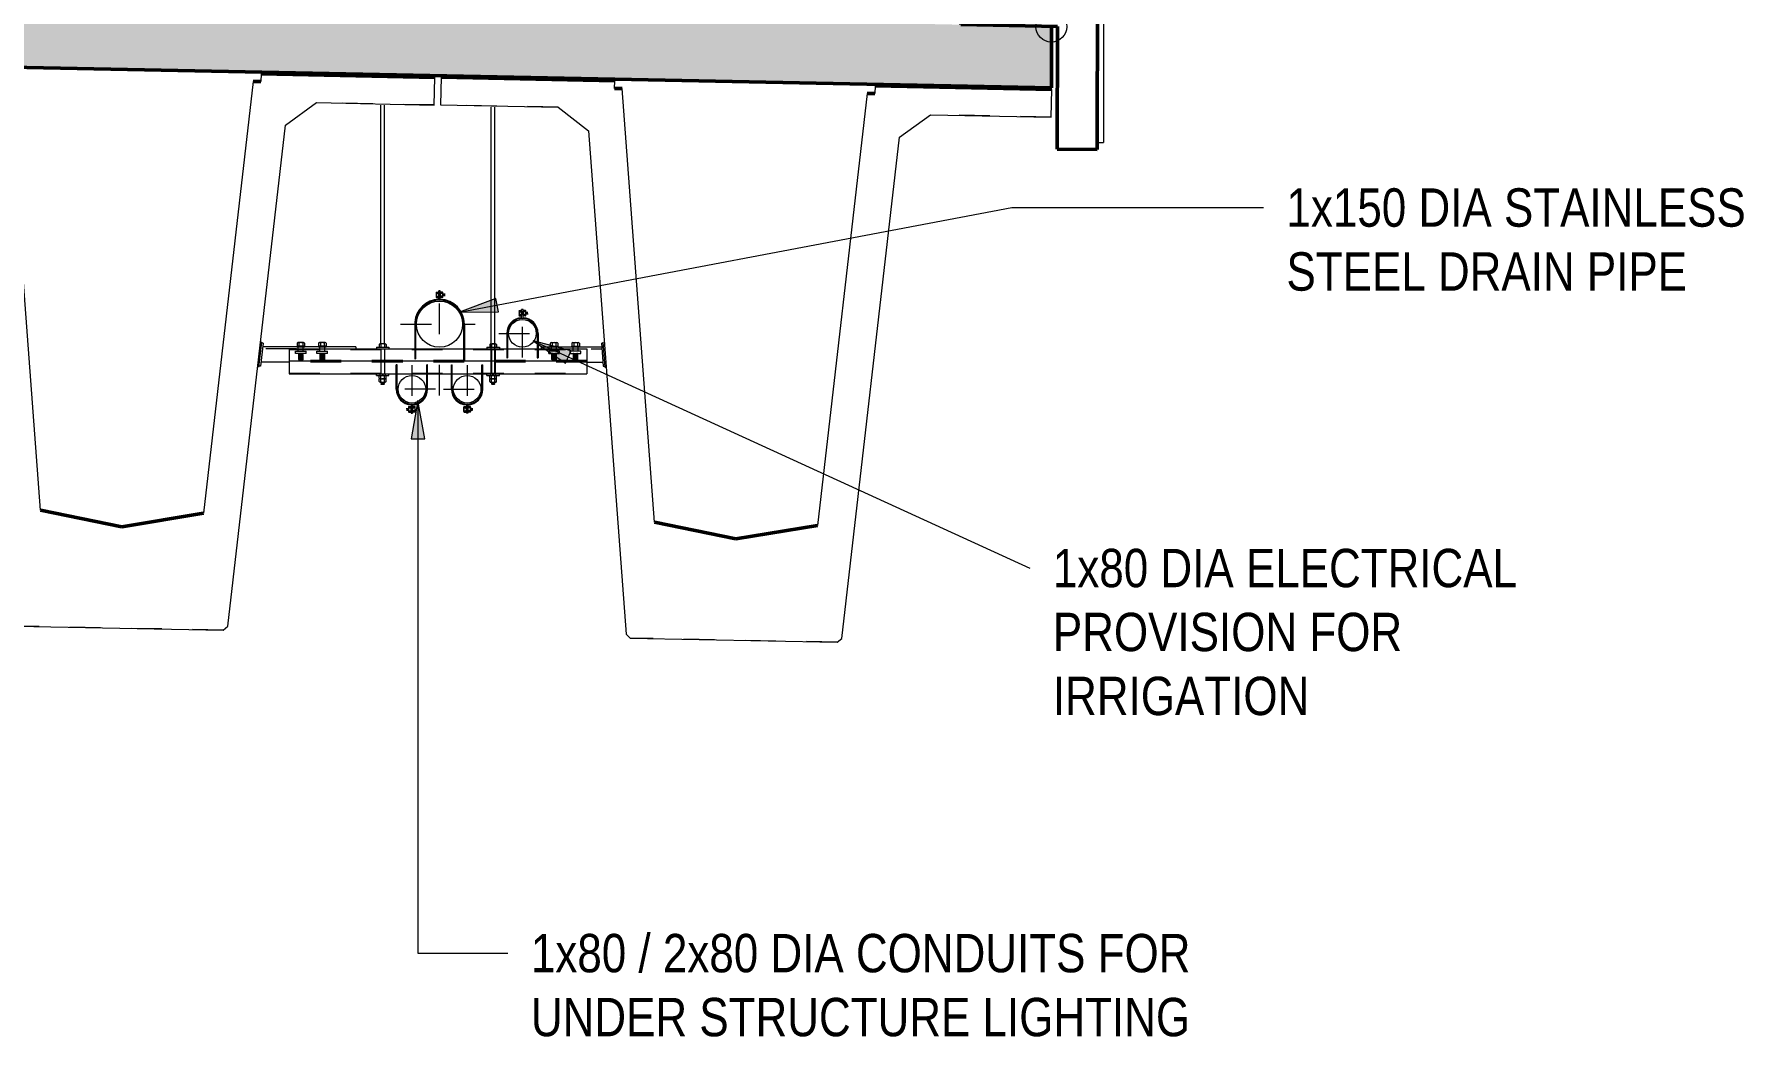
# Model space of a CAD drawing. Header units: metres. Extents: x -1215.1 to -1160.7, y 0 to 26.6.
# Drawn here: x -1185.83 to -1180.26, y 18.46 to 21.73 of the extents above; entities that cross this region are included whole.
import ezdxf

# ---------------------------------------------------------------- set-up
doc = ezdxf.new("R2010")
doc.units = ezdxf.units.M
for name, pattern in [('Hidden - Small', [0.002294, 0.0015, -0.0007938]), ('JacobsCenter', [0.015, 0.009, -0.0015, 0.003, -0.0015]), ('JacobsDash', [0.0045, 0.003, -0.0015])]:
    doc.linetypes.add(name, pattern=pattern)
for name, color, linetype, lineweight in [('A-DETL', 7, 'Continuous', 13), ('A-FLOR', 7, 'Continuous', 50), ('A-FLOR-PATT', 7, 'Continuous', 50), ('A-WALL', 7, 'Continuous', 50), ('G-ANNO-TEXT', 7, 'Continuous', 9), ('S-BEAM', 7, 'Continuous', 50), ('S-BEAM-HDLN', 7, 'JacobsDash', 18)]:
    doc.layers.add(name, color=color, linetype=linetype, lineweight=lineweight)
doc.styles.add('Arial Narrow', font='ARIALN.TTF', dxfattribs={"height": 0.125})

# ---------------------------------------------------------------- blocks, each defined once
blk = doc.blocks.new('Walls 2 - Walls 2-6845191-DRG-2873122 - SECTION 1')
at = {"layer": 'A-WALL'}
for p, q in [((-1182.8122, 23.4121), (-1182.7972, 23.4271)), ((-1182.7972, 23.427), (-1182.8122, 23.412)), ((-1182.7972, 23.4271), (-1182.3822, 23.4264)), ((-1182.7972, 23.4271), (-1182.7972, 23.427)), ((-1182.3822, 23.4263), (-1182.7972, 23.427)), ((-1182.3822, 23.4264), (-1182.3672, 23.4114)), ((-1182.3822, 23.4263), (-1182.3822, 23.4264)), ((-1182.3672, 23.4113), (-1182.3822, 23.4263)), ((-1182.8122, 23.412), (-1182.815, 21.7575)), ((-1182.8122, 23.412), (-1182.8122, 23.4121)), ((-1182.3707, 21.3504), (-1182.3672, 23.4113)), ((-1182.3672, 23.4114), (-1182.3672, 23.4113)), ((-1182.815, 21.7575), (-1182.5001, 21.7506)), ((-1182.815, 21.7575), (-1182.815, 21.7575)), ((-1182.5001, 21.7506), (-1182.5007, 21.3506)), ((-1182.5007, 21.3506), (-1182.5007, 21.3507)), ((-1182.5007, 21.3506), (-1182.3707, 21.3504))]:
    blk.add_line(p, q, dxfattribs=at)

msp = doc.modelspace()

# ---------------------------------------------------------------- hatches: boundary and pattern name
at = {"layer": 'A-FLOR-PATT', "true_color": 0xc0c0c0}
msp.add_hatch(color=9, dxfattribs=at).paths.add_polyline_path([(-1212.52, 21.4972), (-1210.711, 21.5315), (-1201.9529, 21.7107), (-1196.267, 21.825), (-1184.2354, 21.585), (-1182.52, 21.551), (-1182.52, 21.751), (-1184.7952, 21.7957), (-1184.8052, 21.796), (-1190.8794, 21.9172), (-1196.267, 22.025), (-1204.1676, 21.8656), (-1210.8116, 21.7296), (-1212.52, 21.6972)])
at = {"layer": 'G-ANNO-TEXT'}
for points in [[(-1184.4479, 20.8194), (-1184.3209, 20.821), (-1184.3292, 20.8643)], [(-1184.2076, 20.7262), (-1184.1031, 20.6541), (-1184.0847, 20.6942)], [(-1184.5832, 20.5319), (-1184.6053, 20.4069), (-1184.5612, 20.4069)]]:
    msp.add_hatch(color=256, dxfattribs=at).paths.add_polyline_path(points)

# ---------------------------------------------------------------- linework, layer by layer
at = {"layer": 'A-DETL', "color": 8, "lineweight": 18, "true_color": 0x808080}
for p in [(-1182.3472, 23.4423), (-1182.3707, 21.3731)]:
    msp.add_line(p, (-1182.3507, 21.3731), dxfattribs=at)
at = {"layer": 'A-DETL', "lineweight": 18}
for p, q in [((-1184.7045, 20.7166), (-1184.7045, 21.4943)), ((-1184.6925, 20.7166), (-1184.6925, 21.4941)), ((-1184.3445, 20.6188), (-1184.3445, 21.4881)), ((-1184.3325, 20.6188), (-1184.3325, 21.4879)), ((-1184.7043, 20.7008), (-1184.7043, 20.6188)), ((-1184.6923, 20.7008), (-1184.6923, 20.6188)), ((-1184.3443, 20.7008), (-1184.3443, 20.6188)), ((-1184.3323, 20.7008), (-1184.3323, 20.6188))]:
    msp.add_line(p, q, dxfattribs=at)
at = {"layer": 'A-DETL', "linetype": 'JacobsCenter', "lineweight": 9}
for p, q in [((-1184.5131, 20.5481), (-1184.5131, 20.9281)), ((-1184.2431, 20.6723), (-1184.2431, 20.8477)), ((-1184.6397, 20.7808), (-1184.3965, 20.7808)), ((-1184.32, 20.7508), (-1184.175, 20.7508)), ((-1184.6899, 20.7166), (-1184.707, 20.7166)), ((-1184.6031, 20.6473), (-1184.6031, 20.4718)), ((-1184.4231, 20.6473), (-1184.4231, 20.4718)), ((-1184.5262, 20.5688), (-1184.6712, 20.5688)), ((-1184.5, 20.5688), (-1184.355, 20.5688))]:
    msp.add_line(p, q, dxfattribs=at)
at = {"layer": 'A-DETL', "lineweight": 9}
for p, q in [((-1184.5242, 20.8831), (-1184.5242, 20.8764)), ((-1184.5242, 20.8831), (-1184.5242, 20.8764)), ((-1184.5242, 20.8764), (-1184.5242, 20.8697)), ((-1184.5242, 20.8764), (-1184.5242, 20.8697)), ((-1184.523, 20.8853), (-1184.5168, 20.8853)), ((-1184.523, 20.8809), (-1184.5168, 20.8809)), ((-1184.523, 20.8719), (-1184.5168, 20.8719)), ((-1184.523, 20.8674), (-1184.5168, 20.8674)), ((-1184.5106, 20.8889), (-1184.5156, 20.8889)), ((-1184.5156, 20.8617), (-1184.5156, 20.8889)), ((-1184.5156, 20.8831), (-1184.5156, 20.8764)), ((-1184.5156, 20.8764), (-1184.5156, 20.8697)), ((-1184.5106, 20.8617), (-1184.5106, 20.8889)), ((-1184.5032, 20.8853), (-1184.5094, 20.8853)), ((-1184.5032, 20.8809), (-1184.5094, 20.8809)), ((-1184.5032, 20.8719), (-1184.5094, 20.8719)), ((-1184.5032, 20.8674), (-1184.5094, 20.8674)), ((-1184.5019, 20.8764), (-1184.5019, 20.8831)), ((-1184.5014, 20.872), (-1184.5019, 20.881)), ((-1184.5019, 20.8697), (-1184.5019, 20.8764)), ((-1184.5008, 20.873), (-1184.5014, 20.88)), ((-1184.5002, 20.872), (-1184.5008, 20.881)), ((-1184.4997, 20.873), (-1184.5002, 20.88)), ((-1184.4991, 20.872), (-1184.4997, 20.881)), ((-1184.4985, 20.873), (-1184.4991, 20.88)), ((-1184.498, 20.872), (-1184.4985, 20.881)), ((-1184.4974, 20.873), (-1184.498, 20.88)), ((-1184.4974, 20.881), (-1184.4969, 20.872)), ((-1184.4969, 20.872), (-1184.4969, 20.88)), ((-1184.2542, 20.8231), (-1184.2542, 20.8164)), ((-1184.2542, 20.8231), (-1184.2542, 20.8164)), ((-1184.2542, 20.8164), (-1184.2542, 20.8097)), ((-1184.2542, 20.8164), (-1184.2542, 20.8097)), ((-1184.253, 20.8254), (-1184.2468, 20.8254)), ((-1184.253, 20.8209), (-1184.2468, 20.8209)), ((-1184.253, 20.812), (-1184.2468, 20.812)), ((-1184.253, 20.8075), (-1184.2468, 20.8075)), ((-1184.2406, 20.8289), (-1184.2456, 20.8289)), ((-1184.2456, 20.8017), (-1184.2456, 20.8289)), ((-1184.2456, 20.8231), (-1184.2456, 20.8164)), ((-1184.2456, 20.8164), (-1184.2456, 20.8097)), ((-1184.2406, 20.8017), (-1184.2406, 20.8289)), ((-1184.2332, 20.8254), (-1184.2394, 20.8254)), ((-1184.2332, 20.8209), (-1184.2394, 20.8209)), ((-1184.2332, 20.812), (-1184.2394, 20.812)), ((-1184.2332, 20.8075), (-1184.2394, 20.8075)), ((-1184.2319, 20.8164), (-1184.2319, 20.8232)), ((-1184.2314, 20.8121), (-1184.2319, 20.8211)), ((-1184.2319, 20.8097), (-1184.2319, 20.8164)), ((-1184.2308, 20.8131), (-1184.2314, 20.82)), ((-1184.2302, 20.8121), (-1184.2308, 20.8211)), ((-1184.2297, 20.8131), (-1184.2302, 20.82)), ((-1184.2291, 20.8121), (-1184.2297, 20.8211)), ((-1184.2285, 20.8131), (-1184.2291, 20.82)), ((-1184.228, 20.8121), (-1184.2285, 20.8211)), ((-1184.2274, 20.8131), (-1184.228, 20.82)), ((-1184.2274, 20.8211), (-1184.2269, 20.8121)), ((-1184.2269, 20.8121), (-1184.2269, 20.82)), ((-1184.5938, 20.7876), (-1184.5938, 20.6679)), ((-1184.5913, 20.7875), (-1184.5913, 20.6679)), ((-1184.4346, 20.7808), (-1184.4346, 20.6618)), ((-1184.4321, 20.7808), (-1184.4321, 20.6618)), ((-1184.2939, 20.7508), (-1184.2939, 20.6708)), ((-1184.2914, 20.7508), (-1184.2914, 20.6708)), ((-1184.1948, 20.7508), (-1184.1948, 20.6708)), ((-1184.1923, 20.7508), (-1184.1923, 20.6708)), ((-1184.9523, 20.7087), (-1184.9776, 20.7087)), ((-1184.9776, 20.7087), (-1184.9776, 20.7068)), ((-1184.9776, 20.7068), (-1184.9523, 20.7068)), ((-1184.9773, 20.7189), (-1184.9773, 20.7104)), ((-1184.965, 20.7206), (-1184.9742, 20.7206)), ((-1184.965, 20.7206), (-1184.9742, 20.7206)), ((-1184.965, 20.7087), (-1184.9742, 20.7087)), ((-1184.9711, 20.7189), (-1184.9711, 20.7104)), ((-1184.9557, 20.7206), (-1184.965, 20.7206)), ((-1184.9557, 20.7206), (-1184.965, 20.7206)), ((-1184.9557, 20.7087), (-1184.965, 20.7087)), ((-1184.9588, 20.7189), (-1184.9588, 20.7104)), ((-1184.9526, 20.7189), (-1184.9526, 20.7104)), ((-1184.9523, 20.7068), (-1184.9523, 20.7087)), ((-1184.8823, 20.7087), (-1184.9076, 20.7087)), ((-1184.9076, 20.7087), (-1184.9076, 20.7068)), ((-1184.9076, 20.7068), (-1184.8823, 20.7068)), ((-1184.9073, 20.7189), (-1184.9073, 20.7104)), ((-1184.895, 20.7206), (-1184.9042, 20.7206)), ((-1184.895, 20.7206), (-1184.9042, 20.7206)), ((-1184.895, 20.7087), (-1184.9042, 20.7087)), ((-1184.9011, 20.7189), (-1184.9011, 20.7104)), ((-1184.8857, 20.7206), (-1184.895, 20.7206)), ((-1184.8857, 20.7206), (-1184.895, 20.7206)), ((-1184.8857, 20.7087), (-1184.895, 20.7087)), ((-1184.8888, 20.7189), (-1184.8888, 20.7104)), ((-1184.8826, 20.7189), (-1184.8826, 20.7104)), ((-1184.8823, 20.7068), (-1184.8823, 20.7087)), ((-1184.7188, 20.7058), (-1184.6778, 20.7058)), ((-1184.7188, 20.7058), (-1184.7188, 20.7008)), ((-1184.7095, 20.715), (-1184.7095, 20.7072)), ((-1184.7067, 20.7058), (-1184.6983, 20.7058)), ((-1184.7039, 20.715), (-1184.7039, 20.7072)), ((-1184.6983, 20.7058), (-1184.6899, 20.7058)), ((-1184.6927, 20.715), (-1184.6927, 20.7072)), ((-1184.6871, 20.715), (-1184.6871, 20.7072)), ((-1184.6778, 20.7058), (-1184.6778, 20.7008)), ((-1184.3588, 20.7056), (-1184.3178, 20.7056)), ((-1184.3588, 20.7056), (-1184.3588, 20.7008)), ((-1184.3495, 20.7149), (-1184.3495, 20.7071)), ((-1184.3467, 20.7164), (-1184.3383, 20.7164)), ((-1184.3467, 20.7164), (-1184.3383, 20.7164)), ((-1184.3467, 20.7056), (-1184.3383, 20.7056)), ((-1184.3439, 20.7149), (-1184.3439, 20.7071)), ((-1184.3383, 20.7164), (-1184.3299, 20.7164)), ((-1184.3383, 20.7164), (-1184.3299, 20.7164)), ((-1184.3383, 20.7056), (-1184.3299, 20.7056)), ((-1184.3327, 20.7149), (-1184.3327, 20.7071)), ((-1184.3271, 20.7149), (-1184.3271, 20.7071)), ((-1184.3178, 20.7056), (-1184.3178, 20.7008)), ((-1184.1526, 20.7087), (-1184.1273, 20.7087)), ((-1184.1526, 20.7068), (-1184.1526, 20.7087)), ((-1184.1273, 20.7068), (-1184.1526, 20.7068)), ((-1184.1523, 20.7189), (-1184.1523, 20.7104)), ((-1184.1492, 20.7206), (-1184.14, 20.7206)), ((-1184.1492, 20.7206), (-1184.14, 20.7206)), ((-1184.1492, 20.7087), (-1184.14, 20.7087)), ((-1184.1461, 20.7189), (-1184.1461, 20.7104)), ((-1184.14, 20.7206), (-1184.1307, 20.7206)), ((-1184.14, 20.7206), (-1184.1307, 20.7206)), ((-1184.14, 20.7087), (-1184.1307, 20.7087)), ((-1184.1338, 20.7189), (-1184.1338, 20.7104)), ((-1184.1276, 20.7189), (-1184.1276, 20.7104)), ((-1184.1273, 20.7087), (-1184.1273, 20.7068)), ((-1184.0826, 20.7087), (-1184.0573, 20.7087)), ((-1184.0826, 20.7068), (-1184.0826, 20.7087)), ((-1184.0573, 20.7068), (-1184.0826, 20.7068)), ((-1184.0823, 20.7189), (-1184.0823, 20.7104)), ((-1184.0792, 20.7206), (-1184.07, 20.7206)), ((-1184.0792, 20.7206), (-1184.07, 20.7206)), ((-1184.0792, 20.7087), (-1184.07, 20.7087)), ((-1184.0761, 20.7189), (-1184.0761, 20.7104)), ((-1184.07, 20.7206), (-1184.0607, 20.7206)), ((-1184.07, 20.7206), (-1184.0607, 20.7206)), ((-1184.07, 20.7087), (-1184.0607, 20.7087)), ((-1184.0638, 20.7189), (-1184.0638, 20.7104)), ((-1184.0576, 20.7189), (-1184.0576, 20.7104)), ((-1184.0573, 20.7087), (-1184.0573, 20.7068)), ((-1184.0331, 20.6598), (-1185.0031, 20.6598)), ((-1184.6539, 20.5688), (-1184.6539, 20.6488)), ((-1184.6514, 20.5688), (-1184.6514, 20.6488)), ((-1184.5548, 20.5688), (-1184.5548, 20.6488)), ((-1184.5523, 20.5688), (-1184.5523, 20.6488)), ((-1184.4739, 20.5688), (-1184.4739, 20.6488)), ((-1184.4714, 20.5688), (-1184.4714, 20.6488)), ((-1184.3748, 20.5688), (-1184.3748, 20.6488)), ((-1184.3723, 20.5688), (-1184.3723, 20.6488)), ((-1184.7188, 20.6138), (-1184.7188, 20.6188)), ((-1184.7188, 20.6138), (-1184.6778, 20.6138)), ((-1184.7095, 20.6043), (-1184.7095, 20.6121)), ((-1184.7095, 20.5935), (-1184.7095, 20.6013)), ((-1184.7067, 20.6136), (-1184.6983, 20.6136)), ((-1184.7067, 20.6028), (-1184.6983, 20.6028)), ((-1184.7067, 20.6028), (-1184.6983, 20.6028)), ((-1184.7067, 20.592), (-1184.6983, 20.592)), ((-1184.7039, 20.6043), (-1184.7039, 20.6121)), ((-1184.7039, 20.5935), (-1184.7039, 20.6013)), ((-1184.7025, 20.592), (-1184.7038, 20.5913)), ((-1184.7038, 20.5913), (-1184.6925, 20.592)), ((-1184.7038, 20.5913), (-1184.7025, 20.5906)), ((-1184.7025, 20.5906), (-1184.7038, 20.5899)), ((-1184.7038, 20.5899), (-1184.6925, 20.5906)), ((-1184.7038, 20.5899), (-1184.7025, 20.5892)), ((-1184.7025, 20.5892), (-1184.7038, 20.5884)), ((-1184.7038, 20.5884), (-1184.6925, 20.5892)), ((-1184.7038, 20.5884), (-1184.7025, 20.5877)), ((-1184.7025, 20.5877), (-1184.7038, 20.587)), ((-1184.7038, 20.587), (-1184.6925, 20.5877)), ((-1184.7038, 20.587), (-1184.7025, 20.5863)), ((-1184.6925, 20.5863), (-1184.7038, 20.5856)), ((-1184.7038, 20.5856), (-1184.7025, 20.5863)), ((-1184.7038, 20.5856), (-1184.6938, 20.5856)), ((-1184.7025, 20.5906), (-1184.6938, 20.5913)), ((-1184.7025, 20.5892), (-1184.6938, 20.5899)), ((-1184.7025, 20.5877), (-1184.6938, 20.5884)), ((-1184.7025, 20.5863), (-1184.6938, 20.587)), ((-1184.6983, 20.6136), (-1184.6899, 20.6136)), ((-1184.6983, 20.6028), (-1184.6899, 20.6028)), ((-1184.6983, 20.6028), (-1184.6899, 20.6028)), ((-1184.6983, 20.592), (-1184.6899, 20.592)), ((-1184.6938, 20.5913), (-1184.6925, 20.592)), ((-1184.6938, 20.5913), (-1184.6925, 20.592)), ((-1184.6925, 20.5906), (-1184.6938, 20.5913)), ((-1184.6925, 20.5906), (-1184.6938, 20.5913)), ((-1184.6938, 20.5899), (-1184.6925, 20.5906)), ((-1184.6925, 20.5892), (-1184.6938, 20.5899)), ((-1184.6938, 20.5884), (-1184.6925, 20.5892)), ((-1184.6925, 20.5877), (-1184.6938, 20.5884)), ((-1184.6938, 20.587), (-1184.6925, 20.5877)), ((-1184.6938, 20.587), (-1184.6925, 20.5863)), ((-1184.6938, 20.5856), (-1184.6925, 20.5863)), ((-1184.6927, 20.6043), (-1184.6927, 20.6121)), ((-1184.6927, 20.5935), (-1184.6927, 20.6013)), ((-1184.6871, 20.6043), (-1184.6871, 20.6121)), ((-1184.6871, 20.5935), (-1184.6871, 20.6013)), ((-1184.6778, 20.6138), (-1184.6778, 20.6188)), ((-1184.3588, 20.6136), (-1184.3588, 20.6188)), ((-1184.3588, 20.6136), (-1184.3178, 20.6136)), ((-1184.3495, 20.6042), (-1184.3495, 20.612)), ((-1184.3495, 20.5934), (-1184.3495, 20.6012)), ((-1184.3467, 20.6135), (-1184.3383, 20.6135)), ((-1184.3467, 20.6027), (-1184.3383, 20.6027)), ((-1184.3467, 20.6027), (-1184.3383, 20.6027)), ((-1184.3467, 20.5919), (-1184.3383, 20.5919)), ((-1184.3439, 20.6042), (-1184.3439, 20.612)), ((-1184.3439, 20.5934), (-1184.3439, 20.6012)), ((-1184.3425, 20.5919), (-1184.3438, 20.5912)), ((-1184.3438, 20.5912), (-1184.3325, 20.5919)), ((-1184.3438, 20.5912), (-1184.3425, 20.5904)), ((-1184.3425, 20.5904), (-1184.3438, 20.5897)), ((-1184.3438, 20.5897), (-1184.3325, 20.5904)), ((-1184.3438, 20.5897), (-1184.3425, 20.589)), ((-1184.3425, 20.589), (-1184.3438, 20.5883)), ((-1184.3438, 20.5883), (-1184.3325, 20.589)), ((-1184.3438, 20.5883), (-1184.3425, 20.5876)), ((-1184.3425, 20.5876), (-1184.3438, 20.5869)), ((-1184.3438, 20.5869), (-1184.3325, 20.5876)), ((-1184.3438, 20.5869), (-1184.3425, 20.5862)), ((-1184.3325, 20.5862), (-1184.3438, 20.5855)), ((-1184.3438, 20.5855), (-1184.3425, 20.5862)), ((-1184.3438, 20.5855), (-1184.3338, 20.5855)), ((-1184.3425, 20.5904), (-1184.3338, 20.5912)), ((-1184.3425, 20.589), (-1184.3338, 20.5897)), ((-1184.3425, 20.5876), (-1184.3338, 20.5883)), ((-1184.3425, 20.5862), (-1184.3338, 20.5869)), ((-1184.3383, 20.6135), (-1184.3299, 20.6135)), ((-1184.3383, 20.6027), (-1184.3299, 20.6027)), ((-1184.3383, 20.6027), (-1184.3299, 20.6027)), ((-1184.3383, 20.5919), (-1184.3299, 20.5919)), ((-1184.3338, 20.5912), (-1184.3325, 20.5919)), ((-1184.3338, 20.5912), (-1184.3325, 20.5919)), ((-1184.3325, 20.5904), (-1184.3338, 20.5912)), ((-1184.3325, 20.5904), (-1184.3338, 20.5912)), ((-1184.3338, 20.5897), (-1184.3325, 20.5904)), ((-1184.3325, 20.589), (-1184.3338, 20.5897)), ((-1184.3338, 20.5883), (-1184.3325, 20.589)), ((-1184.3325, 20.5876), (-1184.3338, 20.5883)), ((-1184.3338, 20.5869), (-1184.3325, 20.5876)), ((-1184.3338, 20.5869), (-1184.3325, 20.5862)), ((-1184.3338, 20.5855), (-1184.3325, 20.5862)), ((-1184.3327, 20.6042), (-1184.3327, 20.612)), ((-1184.3327, 20.5934), (-1184.3327, 20.6012)), ((-1184.3271, 20.6042), (-1184.3271, 20.612)), ((-1184.3271, 20.5934), (-1184.3271, 20.6012)), ((-1184.3178, 20.6136), (-1184.3178, 20.6188)), ((-1184.6056, 20.5178), (-1184.6056, 20.4906)), ((-1184.6006, 20.5178), (-1184.6006, 20.4906)), ((-1184.4256, 20.5178), (-1184.4256, 20.4906)), ((-1184.4206, 20.5178), (-1184.4206, 20.4906)), ((-1184.6194, 20.5074), (-1184.6194, 20.4995)), ((-1184.6188, 20.4984), (-1184.6194, 20.5074)), ((-1184.6188, 20.5064), (-1184.6182, 20.4995)), ((-1184.6182, 20.5074), (-1184.6177, 20.4984)), ((-1184.6177, 20.5064), (-1184.6171, 20.4995)), ((-1184.6171, 20.5074), (-1184.6165, 20.4984)), ((-1184.6165, 20.5064), (-1184.616, 20.4995)), ((-1184.616, 20.5074), (-1184.6154, 20.4984)), ((-1184.6154, 20.5064), (-1184.6149, 20.4995)), ((-1184.6149, 20.5074), (-1184.6143, 20.4984)), ((-1184.6143, 20.5098), (-1184.6143, 20.5031)), ((-1184.6143, 20.5031), (-1184.6143, 20.4964)), ((-1184.6131, 20.512), (-1184.6068, 20.512)), ((-1184.6131, 20.5076), (-1184.6068, 20.5076)), ((-1184.6131, 20.4986), (-1184.6068, 20.4986)), ((-1184.6131, 20.4941), (-1184.6068, 20.4941)), ((-1184.6056, 20.4906), (-1184.6006, 20.4906)), ((-1184.6006, 20.5031), (-1184.6006, 20.5098)), ((-1184.6006, 20.4964), (-1184.6006, 20.5031)), ((-1184.5932, 20.512), (-1184.5994, 20.512)), ((-1184.5932, 20.5076), (-1184.5994, 20.5076)), ((-1184.5932, 20.4986), (-1184.5994, 20.4986)), ((-1184.5932, 20.4941), (-1184.5994, 20.4941)), ((-1184.592, 20.5031), (-1184.592, 20.5098)), ((-1184.592, 20.5031), (-1184.592, 20.5098)), ((-1184.592, 20.4964), (-1184.592, 20.5031)), ((-1184.592, 20.4964), (-1184.592, 20.5031)), ((-1184.4342, 20.5031), (-1184.4342, 20.5098)), ((-1184.4342, 20.5031), (-1184.4342, 20.5098)), ((-1184.4342, 20.4964), (-1184.4342, 20.5031)), ((-1184.4342, 20.4964), (-1184.4342, 20.5031)), ((-1184.433, 20.512), (-1184.4268, 20.512)), ((-1184.433, 20.5076), (-1184.4268, 20.5076)), ((-1184.433, 20.4986), (-1184.4268, 20.4986)), ((-1184.433, 20.4941), (-1184.4268, 20.4941)), ((-1184.4256, 20.5031), (-1184.4256, 20.5098)), ((-1184.4256, 20.4964), (-1184.4256, 20.5031)), ((-1184.4206, 20.4906), (-1184.4256, 20.4906)), ((-1184.4132, 20.512), (-1184.4194, 20.512)), ((-1184.4132, 20.5076), (-1184.4194, 20.5076)), ((-1184.4132, 20.4986), (-1184.4194, 20.4986)), ((-1184.4132, 20.4941), (-1184.4194, 20.4941)), ((-1184.4119, 20.5098), (-1184.4119, 20.5031)), ((-1184.4114, 20.5074), (-1184.4119, 20.4984)), ((-1184.4119, 20.5031), (-1184.4119, 20.4964)), ((-1184.4108, 20.5064), (-1184.4114, 20.4995)), ((-1184.4102, 20.5074), (-1184.4108, 20.4984)), ((-1184.4097, 20.5064), (-1184.4102, 20.4995)), ((-1184.4091, 20.5074), (-1184.4097, 20.4984)), ((-1184.4085, 20.5064), (-1184.4091, 20.4995)), ((-1184.408, 20.5074), (-1184.4085, 20.4984)), ((-1184.4074, 20.5064), (-1184.408, 20.4995)), ((-1184.4074, 20.4984), (-1184.4069, 20.5074)), ((-1184.4069, 20.5074), (-1184.4069, 20.4995))]:
    msp.add_line(p, q, dxfattribs=at)
at = {"layer": 'A-DETL'}
for p, q in [((-1185.0933, 20.7219), (-1185.1026, 20.6406)), ((-1185.0933, 20.7219), (-1185.0966, 20.7219)), ((-1185.0876, 20.7193), (-1185.0962, 20.6443)), ((-1185.0876, 20.7193), (-1185.0933, 20.7193)), ((-1184.7853, 20.7068), (-1185.089, 20.7068)), ((-1185.0031, 20.7008), (-1184.0331, 20.7008)), ((-1185.0031, 20.7008), (-1185.0031, 20.6188)), ((-1184.7853, 20.7068), (-1184.7853, 20.7008)), ((-1184.1825, 20.7068), (-1183.9847, 20.7068)), ((-1184.1825, 20.7068), (-1184.1825, 20.7008)), ((-1184.0331, 20.7008), (-1184.0331, 20.6188)), ((-1183.9857, 20.7193), (-1183.98, 20.6442)), ((-1183.9857, 20.7193), (-1183.9804, 20.7193)), ((-1183.9806, 20.7219), (-1183.9745, 20.6406)), ((-1185.0962, 20.6443), (-1185.1022, 20.6443)), ((-1185.0031, 20.6573), (-1185.0947, 20.6573)), ((-1184.6514, 20.6488), (-1184.6539, 20.6488)), ((-1184.5938, 20.6679), (-1184.5913, 20.6679)), ((-1184.5523, 20.6488), (-1184.5548, 20.6488)), ((-1184.4739, 20.6488), (-1184.4714, 20.6488)), ((-1184.4346, 20.6618), (-1184.4321, 20.6618)), ((-1184.3748, 20.6488), (-1184.3723, 20.6488)), ((-1184.2939, 20.6708), (-1184.2914, 20.6708)), ((-1184.1948, 20.6708), (-1184.1923, 20.6708)), ((-1184.0331, 20.6573), (-1183.981, 20.6573)), ((-1183.98, 20.6442), (-1183.9747, 20.6442)), ((-1183.9745, 20.6406), (-1183.9705, 20.6406)), ((-1185.0031, 20.6188), (-1184.0331, 20.6188))]:
    msp.add_line(p, q, dxfattribs=at)
at = {"layer": 'A-DETL', "linetype": 'JacobsDash'}
for p, q in [((-1184.9786, 20.7008), (-1185.0897, 20.7008)), ((-1184.0189, 20.7008), (-1183.9843, 20.7008))]:
    msp.add_line(p, q, dxfattribs=at)
at = {"layer": 'A-DETL', "linetype": 'JacobsDash', "lineweight": 9}
for p, q in [((-1185.0031, 20.6983), (-1184.0331, 20.6983)), ((-1184.0331, 20.6623), (-1185.0031, 20.6623)), ((-1184.0331, 20.6573), (-1185.0031, 20.6573)), ((-1185.0031, 20.6213), (-1184.0331, 20.6213))]:
    msp.add_line(p, q, dxfattribs=at)
at = {"layer": 'A-DETL', "linetype": 'Hidden - Small', "lineweight": 9}
for p, q in [((-1184.9825, 20.6933), (-1184.9475, 20.6933)), ((-1184.9825, 20.6853), (-1184.9825, 20.6933)), ((-1184.9475, 20.6853), (-1184.9825, 20.6853)), ((-1184.973, 20.6933), (-1184.973, 20.7068)), ((-1184.957, 20.6933), (-1184.957, 20.7068)), ((-1184.9475, 20.6853), (-1184.9475, 20.6933)), ((-1184.9125, 20.6933), (-1184.8775, 20.6933)), ((-1184.9125, 20.6853), (-1184.9125, 20.6933)), ((-1184.8775, 20.6853), (-1184.9125, 20.6853)), ((-1184.903, 20.6933), (-1184.903, 20.7068)), ((-1184.887, 20.6933), (-1184.887, 20.7068)), ((-1184.8775, 20.6853), (-1184.8775, 20.6933)), ((-1184.1225, 20.6933), (-1184.1575, 20.6933)), ((-1184.1575, 20.6853), (-1184.1575, 20.6933)), ((-1184.1575, 20.6853), (-1184.1225, 20.6853)), ((-1184.148, 20.6933), (-1184.148, 20.7068)), ((-1184.132, 20.6933), (-1184.132, 20.7068)), ((-1184.1225, 20.6853), (-1184.1225, 20.6933)), ((-1184.0525, 20.6933), (-1184.0875, 20.6933)), ((-1184.0875, 20.6853), (-1184.0875, 20.6933)), ((-1184.0875, 20.6853), (-1184.0525, 20.6853)), ((-1184.078, 20.6933), (-1184.078, 20.7068)), ((-1184.062, 20.6933), (-1184.062, 20.7068)), ((-1184.0525, 20.6853), (-1184.0525, 20.6933))]:
    msp.add_line(p, q, dxfattribs=at)
at = {"layer": 'A-DETL', "color": 143, "lineweight": 18, "true_color": 0x78aac8}
for centre, radius in [((-1184.5131, 20.7808), 0.075), ((-1184.2431, 20.7508), 0.045), ((-1184.6031, 20.5688), 0.045), ((-1184.4231, 20.5688), 0.045)]:
    msp.add_circle(centre, radius, dxfattribs=at)
at = {"layer": 'A-DETL', "lineweight": 9}
for centre, radius, start, end in [((-1184.5131, 20.7808), 0.081, 91.7687, 175.1682), ((-1184.5131, 20.7808), 0.0785, 0, 175.0918), ((-1184.516, 20.8764), 0.00827, 147.2084, 212.7916), ((-1184.5216, 20.8831), 0.00264, 122.1355, 237.8645), ((-1184.5216, 20.8697), 0.00264, 122.1346, 237.8654), ((-1184.5216, 20.8697), 0.00264, 122.1346, 237.8654), ((-1184.5182, 20.8831), 0.00264, 302.1355, 57.8645), ((-1184.5237, 20.8764), 0.00827, 327.2084, 32.7916), ((-1184.5182, 20.8697), 0.00264, 302.1346, 57.8654), ((-1184.5182, 20.8697), 0.00264, 302.1346, 57.8654), ((-1184.5024, 20.8764), 0.00827, 147.2084, 212.7916), ((-1184.508, 20.8831), 0.00264, 122.1346, 237.8654), ((-1184.508, 20.8831), 0.00264, 122.1346, 237.8654), ((-1184.508, 20.8697), 0.00264, 122.1355, 237.8645), ((-1184.5131, 20.7808), 0.081, 0, 88.2313), ((-1184.5046, 20.8831), 0.00264, 302.1346, 57.8654), ((-1184.5046, 20.8831), 0.00264, 302.1346, 57.8654), ((-1184.5101, 20.8764), 0.00827, 327.2084, 32.7916), ((-1184.5046, 20.8697), 0.00264, 302.1355, 57.8645), ((-1184.2431, 20.7508), 0.051, 92.807, 180), ((-1184.2431, 20.7508), 0.0485, 0, 180), ((-1184.246, 20.8164), 0.00827, 147.2084, 212.7916), ((-1184.2516, 20.8231), 0.00264, 122.1355, 237.8645), ((-1184.2516, 20.8097), 0.00264, 122.1346, 237.8654), ((-1184.2516, 20.8097), 0.00264, 122.1346, 237.8654), ((-1184.2482, 20.8231), 0.00264, 302.1355, 57.8645), ((-1184.2537, 20.8164), 0.00827, 327.2084, 32.7916), ((-1184.2482, 20.8097), 0.00264, 302.1346, 57.8654), ((-1184.2482, 20.8097), 0.00264, 302.1346, 57.8654), ((-1184.2324, 20.8164), 0.00827, 147.2084, 212.7916), ((-1184.238, 20.8231), 0.00264, 122.1346, 237.8654), ((-1184.238, 20.8231), 0.00264, 122.1346, 237.8654), ((-1184.238, 20.8097), 0.00264, 122.1355, 237.8645), ((-1184.2431, 20.7508), 0.051, 0, 87.193), ((-1184.2346, 20.8231), 0.00264, 302.1346, 57.8654), ((-1184.2346, 20.8231), 0.00264, 302.1346, 57.8654), ((-1184.2401, 20.8164), 0.00827, 327.2084, 32.7916), ((-1184.2346, 20.8097), 0.00264, 302.1355, 57.8645), ((-1184.9742, 20.717), 0.00364, 32.1346, 147.8654), ((-1184.9742, 20.717), 0.00364, 32.1346, 147.8654), ((-1184.9742, 20.7123), 0.00364, 212.1346, 327.8654), ((-1184.9742, 20.7123), 0.00364, 212.1346, 327.8654), ((-1184.965, 20.7093), 0.0114, 57.2084, 122.7916), ((-1184.965, 20.7199), 0.0114, 237.2084, 302.7916), ((-1184.9557, 20.717), 0.00364, 32.1355, 147.8645), ((-1184.9557, 20.7123), 0.00364, 212.1355, 327.8645), ((-1184.9042, 20.717), 0.00364, 32.1346, 147.8654), ((-1184.9042, 20.717), 0.00364, 32.1346, 147.8654), ((-1184.9042, 20.7123), 0.00364, 212.1346, 327.8654), ((-1184.9042, 20.7123), 0.00364, 212.1346, 327.8654), ((-1184.895, 20.7093), 0.0114, 57.2084, 122.7916), ((-1184.895, 20.7199), 0.0114, 237.2084, 302.7916), ((-1184.8857, 20.717), 0.00364, 32.1355, 147.8645), ((-1184.8857, 20.7123), 0.00364, 212.1355, 327.8645), ((-1184.7067, 20.7132), 0.00331, 32.1355, 147.8645), ((-1184.7067, 20.709), 0.00331, 212.1355, 327.8645), ((-1184.6983, 20.7063), 0.0104, 57.2084, 122.7916), ((-1184.6983, 20.7159), 0.0104, 237.2084, 302.7916), ((-1184.6899, 20.7132), 0.00331, 32.1346, 147.8654), ((-1184.6899, 20.7132), 0.00331, 32.1346, 147.8654), ((-1184.6899, 20.709), 0.00331, 212.1346, 327.8654), ((-1184.6899, 20.709), 0.00331, 212.1346, 327.8654), ((-1184.3467, 20.7131), 0.00331, 32.1355, 147.8645), ((-1184.3467, 20.7089), 0.00331, 212.1355, 327.8645), ((-1184.3383, 20.7062), 0.0104, 57.2084, 122.7916), ((-1184.3383, 20.7158), 0.0104, 237.2084, 302.7916), ((-1184.3299, 20.7131), 0.00331, 32.1346, 147.8654), ((-1184.3299, 20.7131), 0.00331, 32.1346, 147.8654), ((-1184.3299, 20.7089), 0.00331, 212.1346, 327.8654), ((-1184.3299, 20.7089), 0.00331, 212.1346, 327.8654), ((-1184.1492, 20.717), 0.00364, 32.1355, 147.8645), ((-1184.1492, 20.7123), 0.00364, 212.1355, 327.8645), ((-1184.14, 20.7093), 0.0114, 57.2084, 122.7916), ((-1184.14, 20.7199), 0.0114, 237.2084, 302.7916), ((-1184.1307, 20.717), 0.00364, 32.1346, 147.8654), ((-1184.1307, 20.717), 0.00364, 32.1346, 147.8654), ((-1184.1307, 20.7123), 0.00364, 212.1346, 327.8654), ((-1184.1307, 20.7123), 0.00364, 212.1346, 327.8654), ((-1184.0792, 20.717), 0.00364, 32.1355, 147.8645), ((-1184.0792, 20.7123), 0.00364, 212.1355, 327.8645), ((-1184.07, 20.7093), 0.0114, 57.2084, 122.7916), ((-1184.07, 20.7199), 0.0114, 237.2084, 302.7916), ((-1184.0607, 20.717), 0.00364, 32.1346, 147.8654), ((-1184.0607, 20.717), 0.00364, 32.1346, 147.8654), ((-1184.0607, 20.7123), 0.00364, 212.1346, 327.8654), ((-1184.0607, 20.7123), 0.00364, 212.1346, 327.8654), ((-1184.7067, 20.6103), 0.00331, 32.1355, 147.8645), ((-1184.7067, 20.6061), 0.00331, 212.1355, 327.8645), ((-1184.7067, 20.5995), 0.00331, 32.1355, 147.8645), ((-1184.7067, 20.5953), 0.00331, 212.1355, 327.8645), ((-1184.6983, 20.6034), 0.0104, 57.2084, 122.7916), ((-1184.6983, 20.613), 0.0104, 237.2084, 302.7916), ((-1184.6983, 20.5926), 0.0104, 57.2084, 122.7916), ((-1184.6983, 20.6022), 0.0104, 237.2084, 302.7916), ((-1184.6899, 20.6103), 0.00331, 32.1346, 147.8654), ((-1184.6899, 20.6103), 0.00331, 32.1346, 147.8654), ((-1184.6899, 20.6061), 0.00331, 212.1346, 327.8654), ((-1184.6899, 20.6061), 0.00331, 212.1346, 327.8654), ((-1184.6899, 20.5995), 0.00331, 32.1346, 147.8654), ((-1184.6899, 20.5995), 0.00331, 32.1346, 147.8654), ((-1184.6899, 20.5953), 0.00331, 212.1346, 327.8654), ((-1184.6899, 20.5953), 0.00331, 212.1346, 327.8654), ((-1184.3467, 20.6102), 0.00331, 32.1355, 147.8645), ((-1184.3467, 20.606), 0.00331, 212.1355, 327.8645), ((-1184.3467, 20.5994), 0.00331, 32.1355, 147.8645), ((-1184.3467, 20.5952), 0.00331, 212.1355, 327.8645), ((-1184.3383, 20.6033), 0.0104, 57.2084, 122.7916), ((-1184.3383, 20.6129), 0.0104, 237.2084, 302.7916), ((-1184.3383, 20.5925), 0.0104, 57.2084, 122.7916), ((-1184.3383, 20.6021), 0.0104, 237.2084, 302.7916), ((-1184.3299, 20.6102), 0.00331, 32.1346, 147.8654), ((-1184.3299, 20.6102), 0.00331, 32.1346, 147.8654), ((-1184.3299, 20.606), 0.00331, 212.1346, 327.8654), ((-1184.3299, 20.606), 0.00331, 212.1346, 327.8654), ((-1184.3299, 20.5994), 0.00331, 32.1346, 147.8654), ((-1184.3299, 20.5994), 0.00331, 32.1346, 147.8654), ((-1184.3299, 20.5952), 0.00331, 212.1346, 327.8654), ((-1184.3299, 20.5952), 0.00331, 212.1346, 327.8654), ((-1184.6031, 20.5688), 0.051, 180, 267.193), ((-1184.6031, 20.5688), 0.0486, 180, 0), ((-1184.6031, 20.5688), 0.0511, 272.807, 0), ((-1184.4231, 20.5688), 0.0511, 180, 267.193), ((-1184.4231, 20.5688), 0.0486, 180, 0), ((-1184.4231, 20.5688), 0.0511, 272.807, 0), ((-1184.6061, 20.5031), 0.00827, 147.2084, 212.7916), ((-1184.6116, 20.5098), 0.00264, 122.1355, 237.8645), ((-1184.6116, 20.4964), 0.00264, 122.1346, 237.8654), ((-1184.6116, 20.4964), 0.00264, 122.1346, 237.8654), ((-1184.6082, 20.5098), 0.00264, 302.1355, 57.8645), ((-1184.6138, 20.5031), 0.00827, 327.2084, 32.7916), ((-1184.6082, 20.4964), 0.00264, 302.1346, 57.8654), ((-1184.6082, 20.4964), 0.00264, 302.1346, 57.8654), ((-1184.598, 20.5098), 0.00264, 122.1346, 237.8654), ((-1184.598, 20.5098), 0.00264, 122.1346, 237.8654), ((-1184.5925, 20.5031), 0.00827, 147.2084, 212.7916), ((-1184.598, 20.4964), 0.00264, 122.1355, 237.8645), ((-1184.5946, 20.5098), 0.00264, 302.1346, 57.8654), ((-1184.5946, 20.5098), 0.00264, 302.1346, 57.8654), ((-1184.6002, 20.5031), 0.00827, 327.2084, 32.7916), ((-1184.5946, 20.4964), 0.00264, 302.1355, 57.8645), ((-1184.426, 20.5031), 0.00827, 147.2084, 212.7916), ((-1184.4316, 20.5098), 0.00264, 122.1346, 237.8654), ((-1184.4316, 20.5098), 0.00264, 122.1346, 237.8654), ((-1184.4316, 20.4964), 0.00264, 122.1355, 237.8645), ((-1184.4282, 20.5098), 0.00264, 302.1346, 57.8654), ((-1184.4282, 20.5098), 0.00264, 302.1346, 57.8654), ((-1184.4337, 20.5031), 0.00827, 327.2084, 32.7916), ((-1184.4282, 20.4964), 0.00264, 302.1355, 57.8645), ((-1184.4124, 20.5031), 0.00827, 147.2084, 212.7916), ((-1184.418, 20.5098), 0.00264, 122.1355, 237.8645), ((-1184.418, 20.4964), 0.00264, 122.1346, 237.8654), ((-1184.418, 20.4964), 0.00264, 122.1346, 237.8654), ((-1184.4146, 20.5098), 0.00264, 302.1355, 57.8645), ((-1184.4201, 20.5031), 0.00827, 327.2084, 32.7916), ((-1184.4146, 20.4964), 0.00264, 302.1346, 57.8654), ((-1184.4146, 20.4964), 0.00264, 302.1346, 57.8654)]:
    msp.add_arc(centre, radius, start, end, dxfattribs=at)
at = {"layer": 'A-DETL', "linetype": 'JacobsDash', "lineweight": 9}
for centre in [(-1184.9647, 20.6845), (-1184.8947, 20.6845), (-1184.1402, 20.6845), (-1184.0702, 20.6845)]:
    msp.add_ellipse(centre, major_axis=(0.00694, 0), ratio=0.155559, start_param=2.351216, end_param=7.073562, dxfattribs=at)
for centre, ratio in [((-1184.9647, 20.6826), 0.253311), ((-1184.8947, 20.6826), 0.253311), ((-1184.1402, 20.6826), 0.253311), ((-1184.0702, 20.6826), 0.253311), ((-1184.9647, 20.6808), 0.285201), ((-1184.9647, 20.6789), 0.285201), ((-1184.9647, 20.6771), 0.285201), ((-1184.9647, 20.6752), 0.285201), ((-1184.9647, 20.6734), 0.285201), ((-1184.9647, 20.6715), 0.285201), ((-1184.9647, 20.6697), 0.285201), ((-1184.9647, 20.6678), 0.285201), ((-1184.9647, 20.6659), 0.285201), ((-1184.9647, 20.6646), 0.147434), ((-1184.8947, 20.6808), 0.285201), ((-1184.8947, 20.6789), 0.285201), ((-1184.8947, 20.6771), 0.285201), ((-1184.8947, 20.6752), 0.285201), ((-1184.8947, 20.6734), 0.285201), ((-1184.8947, 20.6715), 0.285201), ((-1184.8947, 20.6697), 0.285201), ((-1184.8947, 20.6678), 0.285201), ((-1184.8947, 20.6659), 0.285201), ((-1184.8947, 20.6646), 0.147434), ((-1184.1402, 20.6808), 0.285201), ((-1184.1402, 20.6789), 0.285201), ((-1184.1402, 20.6771), 0.285201), ((-1184.1402, 20.6752), 0.285201), ((-1184.1402, 20.6734), 0.285201), ((-1184.1402, 20.6715), 0.285201), ((-1184.1402, 20.6697), 0.285201), ((-1184.1402, 20.6678), 0.285201), ((-1184.1402, 20.6659), 0.285201), ((-1184.1402, 20.6646), 0.147434), ((-1184.0702, 20.6808), 0.285201), ((-1184.0702, 20.6789), 0.285201), ((-1184.0702, 20.6771), 0.285201), ((-1184.0702, 20.6752), 0.285201), ((-1184.0702, 20.6734), 0.285201), ((-1184.0702, 20.6715), 0.285201), ((-1184.0702, 20.6697), 0.285201), ((-1184.0702, 20.6678), 0.285201), ((-1184.0702, 20.6659), 0.285201), ((-1184.0702, 20.6646), 0.147434)]:
    msp.add_ellipse(centre, major_axis=(0.00694, 0), ratio=ratio, dxfattribs=at)
at = {"layer": 'A-FLOR'}
for p, q in [((-1182.52, 21.551), (-1182.52, 21.751)), ((-1190.0833, 21.7012), (-1182.52, 21.551))]:
    msp.add_line(p, q, dxfattribs=at)
at = {"layer": 'G-ANNO-TEXT'}
for p, q in [((-1184.4479, 20.8194), (-1182.6492, 21.1609)), ((-1182.6492, 21.1609), (-1181.8293, 21.1609)), ((-1184.3292, 20.8643), (-1184.4479, 20.8194)), ((-1184.3209, 20.821), (-1184.3292, 20.8643)), ((-1184.4479, 20.8194), (-1184.3209, 20.821)), ((-1184.2076, 20.7262), (-1184.1031, 20.6541)), ((-1184.0847, 20.6942), (-1184.2076, 20.7262)), ((-1184.2076, 20.7262), (-1182.5902, 19.9861)), ((-1184.1031, 20.6541), (-1184.0847, 20.6942)), ((-1184.5832, 20.5319), (-1184.6053, 20.4069)), ((-1184.5612, 20.4069), (-1184.5832, 20.5319)), ((-1184.5832, 20.5319), (-1184.5832, 18.7311)), ((-1184.6053, 20.4069), (-1184.5612, 20.4069)), ((-1184.5832, 18.7311), (-1184.2904, 18.7311))]:
    msp.add_line(p, q, dxfattribs=at)
msp.add_circle((-1182.5202, 21.7502), 0.05, dxfattribs=at)
at = {"layer": 'S-BEAM', "lineweight": 18}
for p, q in [((-1185.8124, 20.175), (-1185.9177, 21.5878)), ((-1185.0942, 21.5963), (-1185.0947, 21.5713)), ((-1184.5284, 21.585), (-1185.0942, 21.5963)), ((-1184.5302, 21.495), (-1184.5284, 21.585)), ((-1184.5081, 21.5853), (-1184.5099, 21.4953)), ((-1183.9424, 21.574), (-1184.5081, 21.5853)), ((-1185.1197, 21.5718), (-1185.2815, 20.1644)), ((-1185.0947, 21.5713), (-1185.1197, 21.5718)), ((-1183.9429, 21.549), (-1183.9424, 21.574)), ((-1183.9179, 21.5485), (-1183.9429, 21.549)), ((-1183.8125, 20.1357), (-1183.9179, 21.5485)), ((-1183.1198, 21.5325), (-1183.2816, 20.1251)), ((-1183.0948, 21.532), (-1183.1198, 21.5325)), ((-1183.0943, 21.557), (-1183.0948, 21.532)), ((-1182.5185, 21.5455), (-1183.0943, 21.557)), ((-1182.5203, 21.4555), (-1182.5185, 21.5455)), ((-1185.0152, 21.4297), (-1184.9137, 21.5027)), ((-1184.9137, 21.5027), (-1184.5302, 21.495)), ((-1184.5099, 21.4953), (-1184.1264, 21.4876)), ((-1184.1264, 21.4876), (-1184.0279, 21.4107)), ((-1185.203, 19.7961), (-1185.0152, 21.4297)), ((-1184.0279, 21.4107), (-1183.9056, 19.7708)), ((-1183.0153, 21.3904), (-1182.9139, 21.4634)), ((-1182.9139, 21.4634), (-1182.5203, 21.4555)), ((-1183.2031, 19.7568), (-1183.0153, 21.3904)), ((-1185.5479, 20.12), (-1185.8124, 20.175)), ((-1185.2815, 20.1644), (-1185.5479, 20.12)), ((-1183.548, 20.0808), (-1183.8125, 20.1357)), ((-1183.2816, 20.1251), (-1183.548, 20.0808)), ((-1185.8915, 19.7968), (-1185.2175, 19.7834)), ((-1185.2175, 19.7834), (-1185.203, 19.7961)), ((-1183.9056, 19.7708), (-1183.8916, 19.7576)), ((-1183.8916, 19.7576), (-1183.2176, 19.7441)), ((-1183.2176, 19.7441), (-1183.2031, 19.7568))]:
    msp.add_line(p, q, dxfattribs=at)
at = {"layer": 'S-BEAM'}
for p, q in [((-1185.0942, 21.5964), (-1184.5284, 21.585)), ((-1185.0942, 21.5964), (-1185.0942, 21.5963)), ((-1184.5284, 21.585), (-1184.5284, 21.585)), ((-1184.5081, 21.5854), (-1183.9424, 21.574)), ((-1184.5081, 21.5853), (-1184.5081, 21.5854)), ((-1185.1197, 21.5719), (-1185.0947, 21.5714)), ((-1185.1197, 21.5718), (-1185.1197, 21.5719)), ((-1183.9429, 21.549), (-1183.9179, 21.5485)), ((-1183.9424, 21.574), (-1183.9424, 21.574)), ((-1183.9179, 21.5485), (-1183.9179, 21.5485)), ((-1183.1198, 21.5326), (-1183.0948, 21.5321)), ((-1183.1198, 21.5325), (-1183.1198, 21.5326)), ((-1183.0943, 21.5571), (-1182.5185, 21.5456)), ((-1183.0943, 21.5571), (-1183.0943, 21.557)), ((-1182.5185, 21.5456), (-1182.5185, 21.5455)), ((-1185.8124, 20.1751), (-1185.5479, 20.1201)), ((-1185.5479, 20.1201), (-1185.2815, 20.1644)), ((-1185.2815, 20.1644), (-1185.2815, 20.1644)), ((-1183.8125, 20.1358), (-1183.548, 20.0808)), ((-1185.5479, 20.1201), (-1185.5479, 20.12)), ((-1183.548, 20.0808), (-1183.2816, 20.1252)), ((-1183.548, 20.0808), (-1183.548, 20.0808)), ((-1183.2816, 20.1252), (-1183.2816, 20.1251))]:
    msp.add_line(p, q, dxfattribs=at)
at = {"layer": 'S-BEAM-HDLN'}
for p, q in [((-1184.5302, 21.4951), (-1184.9135, 21.5027)), ((-1184.1266, 21.4877), (-1184.5099, 21.4954)), ((-1182.5203, 21.4556), (-1182.9136, 21.4634)), ((-1185.5479, 20.1201), (-1185.5479, 20.12)), ((-1183.548, 20.0808), (-1183.548, 20.0808)), ((-1185.2175, 19.7834), (-1185.8915, 19.7969)), ((-1183.2177, 19.7441), (-1183.8916, 19.7576))]:
    msp.add_line(p, q, dxfattribs=at)

# ---------------------------------------------------------------- block references
at = {"layer": 'A-WALL'}
msp.add_blockref('Walls 2 - Walls 2-6845191-DRG-2873122 - SECTION 1', (0, 0), dxfattribs=at)

# ---------------------------------------------------------------- texts
at = {"layer": 'G-ANNO-TEXT', "char_height": 0.125, "attachment_point": 1, "style": 'Arial Narrow', "bg_fill": 3, "box_fill_scale": 1, "bg_fill_color": 256, "bg_fill_true_color": 13158600, "bg_fill_transparency": 0}
for s, insert in [('1x150 DIA STAINLESS', (-1181.7543, 21.2234)), ('STEEL DRAIN PIPE', (-1181.7543, 21.015)), ('1x80 / 2x80 DIA CONDUITS FOR ', (-1184.2154, 18.7936)), ('UNDER STRUCTURE LIGHTING', (-1184.2154, 18.5852))]:
    msp.add_mtext(s, dxfattribs=dict(at, insert=insert))
at = {"layer": 'G-ANNO-TEXT', "char_height": 0.125, "attachment_point": 1, "style": 'Arial Narrow', "bg_fill": 3, "box_fill_scale": 1, "bg_fill_color": 256, "bg_fill_transparency": 0}
for s, insert in [('1x80 DIA ELECTRICAL ', (-1182.5152, 20.0486)), ('PROVISION FOR ', (-1182.5152, 19.8402)), ('IRRIGATION ', (-1182.5152, 19.6318))]:
    msp.add_mtext(s, dxfattribs=dict(at, insert=insert))

doc.saveas('drawing.dxf')
